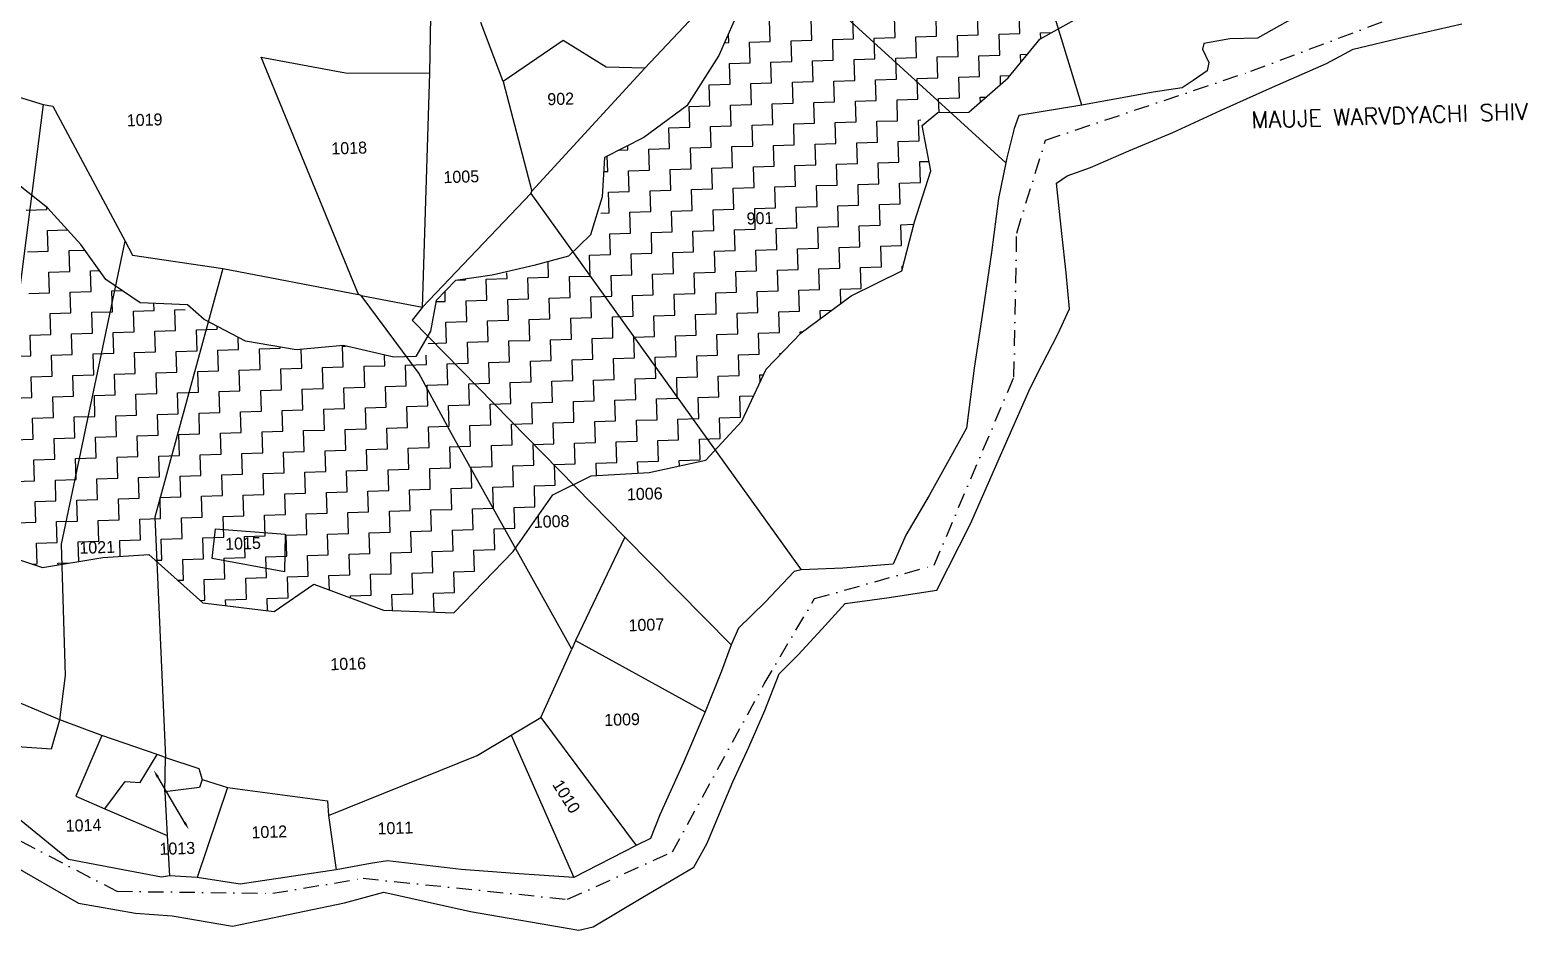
# Model space of a CAD drawing. Header units: metres. Extents: x 313073 to 315646, y 1903695 to 1906857.
# Drawn here: x 314727.7 to 315211.3, y 1904176.9 to 1904467.6 of the extents above; entities that cross this region are included whole.
import ezdxf

# ---------------------------------------------------------------- set-up
doc = ezdxf.new("R2010")
doc.units = ezdxf.units.M
doc.linetypes.add('DASHDOT', pattern=[1, 0.5, -0.25, 0, -0.25])
for name, color, linetype in [('POLY_HATCH', 12, 'Continuous'), ('POLY_PARCEL', 6, 'Continuous'), ('POLY_WATER', 4, 'Continuous'), ('TEXT_MAPOUT', 7, 'Continuous'), ('TEXT_PARCEL', 7, 'Continuous'), ('V_BOUND_STREAM_LINE', 7, 'DASHDOT')]:
    doc.layers.add(name, color=color, linetype=linetype)
doc.styles.get("Standard").update_dxf_attribs({"font": 'simplex.shx'})
doc.styles.add('TEXT_MAP', font='')
doc.styles.get('TEXT_MAP').set_extended_font_data('Kruti Dev 050')

msp = doc.modelspace()

# ---------------------------------------------------------------- linework, layer by layer
msp.add_line((314777.69, 1904211.6), (314768.94, 1904226.38))
for points in [[(314768.58, 1904226.17), (314767.67, 1904228.53), (314769.3, 1904226.59)], [(314778.04, 1904211.81), (314778.96, 1904209.45), (314777.33, 1904211.39)]]:
    msp.add_solid(points)
at = {"layer": 'POLY_HATCH'}
for p, q in [((314957.65, 1904476.16), (314950.22, 1904459.38)), ((315053.92, 1904464.62), (315067.01, 1904471.96)), ((315043.68, 1904452.23), (315053.92, 1904464.62)), ((314950.22, 1904459.38), (314939.87, 1904443.18)), ((315030.93, 1904441.09), (315043.68, 1904452.23)), ((314939.87, 1904443.18), (314925.98, 1904432.91)), ((315015.84, 1904436.82), (315020.97, 1904441.01)), ((315020.97, 1904441.01), (315030.93, 1904441.09)), ((315018.65, 1904422.15), (315015.84, 1904436.82)), ((314925.98, 1904432.91), (314913.31, 1904426.47)), ((314913.31, 1904426.47), (314912.47, 1904413.7)), ((315013.45, 1904405.66), (315018.65, 1904422.15)), ((314733.29, 1904410.14), (314723.99, 1904417.67)), ((314744.07, 1904398.39), (314733.29, 1904410.14)), ((314912.47, 1904413.7), (314908.71, 1904401.51)), ((315009.35, 1904389.88), (315013.45, 1904405.66)), ((314908.71, 1904401.51), (314901.65, 1904394.58)), ((314752.14, 1904387.01), (314744.07, 1904398.39)), ((314890.44, 1904391.54), (314877, 1904388.44)), ((314901.65, 1904394.58), (314890.44, 1904391.54)), ((314763.23, 1904379.53), (314752.14, 1904387.01)), ((314865.08, 1904386.73), (314858.9, 1904380.27)), ((314877, 1904388.44), (314865.08, 1904386.73)), ((314992.93, 1904381.76), (315009.35, 1904389.88)), ((314976.85, 1904369.85), (314992.93, 1904381.76)), ((314778.58, 1904378.89), (314763.23, 1904379.53)), ((314783.99, 1904374.14), (314778.58, 1904378.89)), ((314858.9, 1904380.27), (314857.08, 1904370.38)), ((314797.3, 1904367.17), (314783.99, 1904374.14)), ((314813.62, 1904364.33), (314797.3, 1904367.17)), ((314857.08, 1904370.38), (314852.3, 1904362.18)), ((314965.46, 1904358.09), (314976.85, 1904369.85)), ((314828.91, 1904365.7), (314813.62, 1904364.33)), ((314845.26, 1904361.96), (314828.91, 1904365.7)), ((314852.3, 1904362.18), (314845.26, 1904361.96)), ((314957.59, 1904341.3), (314965.46, 1904358.09)), ((314946.01, 1904328.64), (314957.59, 1904341.3)), ((314927.67, 1904324.71), (314946.01, 1904328.64)), ((314896.56, 1904317.48), (314909.01, 1904323.68)), ((314909.01, 1904323.68), (314927.67, 1904324.71)), ((314883.81, 1904299.19), (314896.56, 1904317.48)), ((314714.46, 1904299.73), (314731.76, 1904294.01)), ((314864.62, 1904279.36), (314883.81, 1904299.19)), ((314731.76, 1904294.01), (314751.24, 1904297.3)), ((314751.24, 1904297.3), (314766.1, 1904298.21)), ((314766.1, 1904298.21), (314783.48, 1904282.65)), ((314806.52, 1904279.79), (314819.33, 1904288.68)), ((314819.33, 1904288.68), (314841.87, 1904280.22)), ((314783.48, 1904282.65), (314806.52, 1904279.79)), ((314841.87, 1904280.22), (314864.62, 1904279.36))]:
    msp.add_line(p, q, dxfattribs=at)
at = {"layer": 'POLY_HATCH', "linetype": 'Continuous'}
for p, q in [((315047.45, 1904466.47), (315047.24, 1904473.19)), ((314966.83, 1904463.96), (314966.62, 1904470.68)), ((314980.26, 1904464.38), (314980.05, 1904471.09)), ((314993.7, 1904464.79), (314993.49, 1904471.51)), ((315007.14, 1904465.21), (315006.93, 1904471.93)), ((315020.57, 1904465.63), (315020.36, 1904472.35)), ((315034.01, 1904466.05), (315033.8, 1904472.77)), ((314952.04, 1904463.5), (314953.39, 1904463.54)), ((314953.39, 1904463.54), (314953.3, 1904466.34)), ((314960.11, 1904463.75), (314966.83, 1904463.96)), ((314960.32, 1904457.03), (314960.11, 1904463.75)), ((314973.54, 1904464.17), (314980.26, 1904464.38)), ((314973.75, 1904457.45), (314973.54, 1904464.17)), ((314986.98, 1904464.58), (314993.7, 1904464.79)), ((314987.19, 1904457.87), (314986.98, 1904464.58)), ((315000.42, 1904465), (315007.14, 1904465.21)), ((315000.63, 1904458.28), (315000.42, 1904465)), ((315013.85, 1904465.42), (315020.57, 1904465.63)), ((315014.06, 1904458.7), (315013.85, 1904465.42)), ((315027.29, 1904465.84), (315034.01, 1904466.05)), ((315027.5, 1904459.12), (315027.29, 1904465.84)), ((315040.73, 1904466.26), (315047.45, 1904466.47)), ((315040.94, 1904459.54), (315040.73, 1904466.26)), ((315054.16, 1904466.68), (315057.78, 1904466.79)), ((315054.22, 1904464.79), (315054.16, 1904466.68)), ((315007.35, 1904458.49), (315014.06, 1904458.7)), ((315007.55, 1904451.78), (315007.35, 1904458.49)), ((315020.78, 1904458.91), (315027.5, 1904459.12)), ((315020.99, 1904452.19), (315020.78, 1904458.91)), ((315034.22, 1904459.33), (315040.94, 1904459.54)), ((315034.43, 1904452.61), (315034.22, 1904459.33)), ((315047.66, 1904459.75), (315049.95, 1904459.82)), ((315047.74, 1904457.14), (315047.66, 1904459.75)), ((314953.6, 1904456.82), (314960.32, 1904457.03)), ((314953.81, 1904450.1), (314953.6, 1904456.82)), ((314967.04, 1904457.24), (314973.75, 1904457.45)), ((314967.24, 1904450.52), (314967.04, 1904457.24)), ((314980.47, 1904457.66), (314987.19, 1904457.87)), ((314980.68, 1904450.94), (314980.47, 1904457.66)), ((314993.91, 1904458.08), (315000.63, 1904458.28)), ((314994.12, 1904451.36), (314993.91, 1904458.08)), ((314947.09, 1904449.89), (314953.81, 1904450.1)), ((314947.3, 1904443.17), (314947.09, 1904449.89)), ((314960.53, 1904450.31), (314967.24, 1904450.52)), ((314960.73, 1904443.59), (314960.53, 1904450.31)), ((314973.96, 1904450.73), (314980.68, 1904450.94)), ((314974.17, 1904444.01), (314973.96, 1904450.73)), ((314987.4, 1904451.15), (314994.12, 1904451.36)), ((314987.61, 1904444.43), (314987.4, 1904451.15)), ((315000.84, 1904451.57), (315007.55, 1904451.78)), ((315001.05, 1904444.85), (315000.84, 1904451.57)), ((315014.27, 1904451.98), (315020.99, 1904452.19)), ((315014.48, 1904445.27), (315014.27, 1904451.98)), ((315027.71, 1904452.4), (315034.43, 1904452.61)), ((315027.92, 1904445.68), (315027.71, 1904452.4)), ((315041.15, 1904452.82), (315044.25, 1904452.92)), ((315041.23, 1904450.09), (315041.15, 1904452.82)), ((314967.45, 1904443.8), (314974.17, 1904444.01)), ((314980.89, 1904444.22), (314987.61, 1904444.43)), ((314981.1, 1904437.5), (314980.89, 1904444.22)), ((314994.33, 1904444.64), (315001.05, 1904444.85)), ((314994.54, 1904437.92), (314994.33, 1904444.64)), ((315007.76, 1904445.06), (315014.48, 1904445.27)), ((315007.97, 1904438.34), (315007.76, 1904445.06)), ((315021.2, 1904445.48), (315027.92, 1904445.68)), ((315021.34, 1904441.01), (315021.2, 1904445.48)), ((315034.64, 1904445.89), (315036.49, 1904445.95)), ((315034.68, 1904444.38), (315034.64, 1904445.89)), ((314940.58, 1904442.97), (314947.3, 1904443.17)), ((314940.79, 1904436.25), (314940.58, 1904442.97)), ((314954.02, 1904443.38), (314960.73, 1904443.59)), ((314954.23, 1904436.67), (314954.02, 1904443.38)), ((314967.66, 1904437.08), (314967.45, 1904443.8)), ((314934.07, 1904436.04), (314940.79, 1904436.25)), ((314934.28, 1904429.32), (314934.07, 1904436.04)), ((314947.51, 1904436.46), (314954.23, 1904436.67)), ((314947.72, 1904429.74), (314947.51, 1904436.46)), ((314960.94, 1904436.87), (314967.66, 1904437.08)), ((314961.15, 1904430.16), (314960.94, 1904436.87)), ((314974.38, 1904437.29), (314981.1, 1904437.5)), ((314974.59, 1904430.57), (314974.38, 1904437.29)), ((314987.82, 1904437.71), (314994.54, 1904437.92)), ((314988.03, 1904430.99), (314987.82, 1904437.71)), ((315001.25, 1904438.13), (315007.97, 1904438.34)), ((315001.46, 1904431.41), (315001.25, 1904438.13)), ((315014.69, 1904438.55), (315015.5, 1904438.57)), ((315014.9, 1904431.83), (315014.69, 1904438.55)), ((314920.84, 1904428.9), (314920.8, 1904430.28)), ((314941, 1904429.53), (314947.72, 1904429.74)), ((314941.21, 1904422.81), (314941, 1904429.53)), ((314954.43, 1904429.95), (314961.15, 1904430.16)), ((314954.64, 1904423.23), (314954.43, 1904429.95)), ((314967.87, 1904430.37), (314974.59, 1904430.57)), ((314968.08, 1904423.65), (314967.87, 1904430.37)), ((314981.31, 1904430.78), (314988.03, 1904430.99)), ((314981.52, 1904424.07), (314981.31, 1904430.78)), ((314994.75, 1904431.2), (315001.46, 1904431.41)), ((314994.95, 1904424.48), (314994.75, 1904431.2)), ((315008.18, 1904431.62), (315014.9, 1904431.83)), ((315008.39, 1904424.9), (315008.18, 1904431.62)), ((314914.33, 1904421.97), (314914.18, 1904426.92)), ((314917.91, 1904428.81), (314920.84, 1904428.9)), ((314927.56, 1904429.11), (314934.28, 1904429.32)), ((314927.77, 1904422.39), (314927.56, 1904429.11)), ((315001.67, 1904424.69), (315008.39, 1904424.9)), ((315001.88, 1904417.97), (315001.67, 1904424.69)), ((315015.11, 1904425.11), (315018.06, 1904425.2)), ((315015.32, 1904418.39), (315015.11, 1904425.11)), ((314913.01, 1904421.93), (314914.33, 1904421.97)), ((314921.05, 1904422.18), (314927.77, 1904422.39)), ((314921.26, 1904415.47), (314921.05, 1904422.18)), ((314934.49, 1904422.6), (314941.21, 1904422.81)), ((314934.7, 1904415.88), (314934.49, 1904422.6)), ((314947.93, 1904423.02), (314954.64, 1904423.23)), ((314948.13, 1904416.3), (314947.93, 1904423.02)), ((314961.36, 1904423.44), (314968.08, 1904423.65)), ((314961.57, 1904416.72), (314961.36, 1904423.44)), ((314974.8, 1904423.86), (314981.52, 1904424.07)), ((314975.01, 1904417.14), (314974.8, 1904423.86)), ((314988.24, 1904424.27), (314994.95, 1904424.48)), ((314988.44, 1904417.56), (314988.24, 1904424.27)), ((314914.54, 1904415.26), (314921.26, 1904415.47)), ((314914.75, 1904408.54), (314914.54, 1904415.26)), ((314927.98, 1904415.67), (314934.7, 1904415.88)), ((314928.19, 1904408.96), (314927.98, 1904415.67)), ((314941.42, 1904416.09), (314948.13, 1904416.3)), ((314941.63, 1904409.37), (314941.42, 1904416.09)), ((314954.85, 1904416.51), (314961.57, 1904416.72)), ((314955.06, 1904409.79), (314954.85, 1904416.51)), ((314968.29, 1904416.93), (314975.01, 1904417.14)), ((314968.5, 1904410.21), (314968.29, 1904416.93)), ((314981.73, 1904417.35), (314988.44, 1904417.56)), ((314981.94, 1904410.63), (314981.73, 1904417.35)), ((314995.16, 1904417.77), (315001.88, 1904417.97)), ((314995.37, 1904411.05), (314995.16, 1904417.77)), ((315008.6, 1904418.18), (315015.32, 1904418.39)), ((315008.81, 1904411.47), (315008.6, 1904418.18)), ((314733.15, 1904409.61), (314733.13, 1904410.27)), ((314961.78, 1904410), (314968.5, 1904410.21)), ((314975.22, 1904410.42), (314981.94, 1904410.63)), ((314975.43, 1904403.7), (314975.22, 1904410.42)), ((314988.65, 1904410.84), (314995.37, 1904411.05)), ((314988.86, 1904404.12), (314988.65, 1904410.84)), ((315002.09, 1904411.26), (315008.81, 1904411.47)), ((315002.3, 1904404.54), (315002.09, 1904411.26)), ((314726.43, 1904409.4), (314733.15, 1904409.61)), ((314912.13, 1904408.46), (314914.75, 1904408.54)), ((314921.47, 1904408.75), (314928.19, 1904408.96)), ((314921.68, 1904402.03), (314921.47, 1904408.75)), ((314934.91, 1904409.16), (314941.63, 1904409.37)), ((314935.12, 1904402.45), (314934.91, 1904409.16)), ((314948.34, 1904409.58), (314955.06, 1904409.79)), ((314948.55, 1904402.86), (314948.34, 1904409.58)), ((314961.99, 1904403.28), (314961.78, 1904410)), ((314733.36, 1904402.89), (314739.76, 1904403.09)), ((314733.56, 1904396.17), (314733.36, 1904402.89)), ((314914.96, 1904401.82), (314921.68, 1904402.03)), ((314915.17, 1904395.1), (314914.96, 1904401.82)), ((314928.4, 1904402.24), (314935.12, 1904402.45)), ((314928.61, 1904395.52), (314928.4, 1904402.24)), ((314941.83, 1904402.66), (314948.55, 1904402.86)), ((314942.04, 1904395.94), (314941.83, 1904402.66)), ((314955.27, 1904403.07), (314961.99, 1904403.28)), ((314955.48, 1904396.36), (314955.27, 1904403.07)), ((314968.71, 1904403.49), (314975.43, 1904403.7)), ((314968.92, 1904396.77), (314968.71, 1904403.49)), ((314982.14, 1904403.91), (314988.86, 1904404.12)), ((314982.35, 1904397.19), (314982.14, 1904403.91)), ((314995.58, 1904404.33), (315002.3, 1904404.54)), ((314995.79, 1904397.61), (314995.58, 1904404.33)), ((315009.02, 1904404.75), (315013.25, 1904404.88)), ((315009.23, 1904398.03), (315009.02, 1904404.75)), ((314726.85, 1904395.96), (314733.56, 1904396.17)), ((314740.28, 1904396.38), (314745.38, 1904396.54)), ((314740.49, 1904389.66), (314740.28, 1904396.38)), ((314935.33, 1904395.73), (314942.04, 1904395.94)), ((314935.53, 1904389.01), (314935.33, 1904395.73)), ((314948.76, 1904396.15), (314955.48, 1904396.36)), ((314948.97, 1904389.43), (314948.76, 1904396.15)), ((314962.2, 1904396.56), (314968.92, 1904396.77)), ((314962.41, 1904389.85), (314962.2, 1904396.56)), ((314975.64, 1904396.98), (314982.35, 1904397.19)), ((314975.84, 1904390.26), (314975.64, 1904396.98)), ((314989.07, 1904397.4), (314995.79, 1904397.61)), ((314989.28, 1904390.68), (314989.07, 1904397.4)), ((315002.51, 1904397.82), (315009.23, 1904398.03)), ((315002.72, 1904391.1), (315002.51, 1904397.82)), ((314895.22, 1904387.76), (314895.07, 1904392.79)), ((314908.45, 1904394.89), (314915.17, 1904395.1)), ((314908.66, 1904388.17), (314908.45, 1904394.89)), ((314921.89, 1904395.31), (314928.61, 1904395.52)), ((314922.1, 1904388.59), (314921.89, 1904395.31)), ((314996, 1904390.89), (315002.72, 1904391.1)), ((314996.21, 1904384.17), (314996, 1904390.89)), ((315009.44, 1904391.31), (315009.73, 1904391.32)), ((315009.47, 1904390.31), (315009.44, 1904391.31)), ((314733.77, 1904389.45), (314740.49, 1904389.66)), ((314733.98, 1904382.74), (314733.77, 1904389.45)), ((314747.21, 1904389.87), (314750.05, 1904389.96)), ((314747.42, 1904383.15), (314747.21, 1904389.87)), ((314865.87, 1904386.84), (314868.35, 1904386.92)), ((314868.35, 1904386.92), (314868.34, 1904387.2)), ((314875.07, 1904387.13), (314881.79, 1904387.34)), ((314875.28, 1904380.41), (314875.07, 1904387.13)), ((314881.79, 1904387.34), (314881.73, 1904389.19)), ((314888.51, 1904387.55), (314895.22, 1904387.76)), ((314888.71, 1904380.83), (314888.51, 1904387.55)), ((314901.94, 1904387.96), (314908.66, 1904388.17)), ((314902.15, 1904381.25), (314901.94, 1904387.96)), ((314915.38, 1904388.38), (314922.1, 1904388.59)), ((314915.59, 1904381.66), (314915.38, 1904388.38)), ((314928.82, 1904388.8), (314935.53, 1904389.01)), ((314929.03, 1904382.08), (314928.82, 1904388.8)), ((314942.25, 1904389.22), (314948.97, 1904389.43)), ((314942.46, 1904382.5), (314942.25, 1904389.22)), ((314955.69, 1904389.64), (314962.41, 1904389.85)), ((314955.9, 1904382.92), (314955.69, 1904389.64)), ((314969.13, 1904390.06), (314975.84, 1904390.26)), ((314969.34, 1904383.34), (314969.13, 1904390.06)), ((314982.56, 1904390.47), (314989.28, 1904390.68)), ((314982.77, 1904383.76), (314982.56, 1904390.47)), ((314727.26, 1904382.53), (314733.98, 1904382.74)), ((314740.7, 1904382.95), (314747.42, 1904383.15)), ((314740.91, 1904376.23), (314740.7, 1904382.95)), ((314754.14, 1904383.36), (314757.4, 1904383.47)), ((314754.35, 1904376.65), (314754.14, 1904383.36)), ((314861.84, 1904379.99), (314861.74, 1904383.24)), ((314895.43, 1904381.04), (314902.15, 1904381.25)), ((314895.64, 1904374.32), (314895.43, 1904381.04)), ((314908.87, 1904381.45), (314915.59, 1904381.66)), ((314909.08, 1904374.74), (314908.87, 1904381.45)), ((314922.31, 1904381.87), (314929.03, 1904382.08)), ((314922.52, 1904375.15), (314922.31, 1904381.87)), ((314935.74, 1904382.29), (314942.46, 1904382.5)), ((314935.95, 1904375.57), (314935.74, 1904382.29)), ((314949.18, 1904382.71), (314955.9, 1904382.92)), ((314949.39, 1904375.99), (314949.18, 1904382.71)), ((314962.62, 1904383.13), (314969.34, 1904383.34)), ((314962.83, 1904376.41), (314962.62, 1904383.13)), ((314976.05, 1904383.55), (314982.77, 1904383.76)), ((314976.26, 1904376.83), (314976.05, 1904383.55)), ((314989.49, 1904383.96), (314996.21, 1904384.17)), ((314989.64, 1904379.32), (314989.49, 1904383.96)), ((314734.19, 1904376.02), (314740.91, 1904376.23)), ((314747.63, 1904376.44), (314754.35, 1904376.65)), ((314747.84, 1904369.72), (314747.63, 1904376.44)), ((314761.07, 1904376.85), (314767.78, 1904377.06)), ((314761.27, 1904370.14), (314761.07, 1904376.85)), ((314767.78, 1904377.06), (314767.71, 1904379.35)), ((314774.5, 1904377.27), (314777.81, 1904377.38)), ((314774.71, 1904370.55), (314774.5, 1904377.27)), ((314858.83, 1904379.9), (314861.84, 1904379.99)), ((314868.56, 1904380.2), (314875.28, 1904380.41)), ((314868.77, 1904373.48), (314868.56, 1904380.2)), ((314882, 1904380.62), (314888.71, 1904380.83)), ((314882.21, 1904373.9), (314882, 1904380.62)), ((314956.11, 1904376.2), (314962.83, 1904376.41)), ((314956.32, 1904369.48), (314956.11, 1904376.2)), ((314969.54, 1904376.62), (314976.26, 1904376.83)), ((314969.75, 1904369.9), (314969.54, 1904376.62)), ((314982.98, 1904377.04), (314986.71, 1904377.15)), ((314983.06, 1904374.45), (314982.98, 1904377.04)), ((314734.4, 1904369.3), (314734.19, 1904376.02)), ((314788.15, 1904370.97), (314788.12, 1904371.98)), ((314862.05, 1904373.27), (314868.77, 1904373.48)), ((314862.26, 1904366.55), (314862.05, 1904373.27)), ((314875.49, 1904373.69), (314882.21, 1904373.9)), ((314875.7, 1904366.97), (314875.49, 1904373.69)), ((314888.92, 1904374.11), (314895.64, 1904374.32)), ((314889.13, 1904367.39), (314888.92, 1904374.11)), ((314902.36, 1904374.53), (314909.08, 1904374.74)), ((314902.57, 1904367.81), (314902.36, 1904374.53)), ((314915.8, 1904374.95), (314922.52, 1904375.15)), ((314916.01, 1904368.23), (314915.8, 1904374.95)), ((314929.23, 1904375.36), (314935.95, 1904375.57)), ((314929.44, 1904368.65), (314929.23, 1904375.36)), ((314942.67, 1904375.78), (314949.39, 1904375.99)), ((314942.88, 1904369.06), (314942.67, 1904375.78)), ((314727.68, 1904369.09), (314734.4, 1904369.3)), ((314727.89, 1904362.37), (314727.68, 1904369.09)), ((314741.12, 1904369.51), (314747.84, 1904369.72)), ((314741.33, 1904362.79), (314741.12, 1904369.51)), ((314754.56, 1904369.93), (314761.27, 1904370.14)), ((314754.77, 1904363.21), (314754.56, 1904369.93)), ((314767.99, 1904370.35), (314774.71, 1904370.55)), ((314768.2, 1904363.63), (314767.99, 1904370.35)), ((314781.43, 1904370.76), (314788.15, 1904370.97)), ((314781.64, 1904364.04), (314781.43, 1904370.76)), ((314795.08, 1904364.46), (314794.95, 1904368.4)), ((314856.34, 1904366.37), (314862.26, 1904366.55)), ((314868.98, 1904366.76), (314875.7, 1904366.97)), ((314869.19, 1904360.05), (314868.98, 1904366.76)), ((314882.41, 1904367.18), (314889.13, 1904367.39)), ((314882.62, 1904360.46), (314882.41, 1904367.18)), ((314895.85, 1904367.6), (314902.57, 1904367.81)), ((314896.06, 1904360.88), (314895.85, 1904367.6)), ((314909.29, 1904368.02), (314916.01, 1904368.23)), ((314909.5, 1904361.3), (314909.29, 1904368.02)), ((314922.72, 1904368.44), (314929.44, 1904368.65)), ((314922.93, 1904361.72), (314922.72, 1904368.44)), ((314936.16, 1904368.85), (314942.88, 1904369.06)), ((314936.37, 1904362.14), (314936.16, 1904368.85)), ((314949.6, 1904369.27), (314956.32, 1904369.48)), ((314949.81, 1904362.55), (314949.6, 1904369.27)), ((314963.04, 1904369.69), (314969.75, 1904369.9)), ((314963.24, 1904362.97), (314963.04, 1904369.69)), ((314976.47, 1904370.11), (314977.23, 1904370.13)), ((314976.49, 1904369.48), (314976.47, 1904370.11)), ((314721.17, 1904362.16), (314727.89, 1904362.37)), ((314734.61, 1904362.58), (314741.33, 1904362.79)), ((314734.82, 1904355.86), (314734.61, 1904362.58)), ((314748.05, 1904363), (314754.77, 1904363.21)), ((314748.26, 1904356.28), (314748.05, 1904363)), ((314761.48, 1904363.42), (314768.2, 1904363.63)), ((314761.69, 1904356.7), (314761.48, 1904363.42)), ((314774.92, 1904363.84), (314781.64, 1904364.04)), ((314775.13, 1904357.12), (314774.92, 1904363.84)), ((314788.36, 1904364.25), (314795.08, 1904364.46)), ((314788.57, 1904357.54), (314788.36, 1904364.25)), ((314801.79, 1904364.67), (314808.51, 1904364.88)), ((314802, 1904357.95), (314801.79, 1904364.67)), ((314808.51, 1904364.88), (314808.5, 1904365.22)), ((314815.44, 1904358.37), (314815.25, 1904364.47)), ((314828.67, 1904365.51), (314829.6, 1904365.54)), ((314828.88, 1904358.79), (314828.67, 1904365.51)), ((314842.31, 1904359.21), (314842.21, 1904362.65)), ((314855.75, 1904359.63), (314855.66, 1904362.63)), ((314916.22, 1904361.51), (314922.93, 1904361.72)), ((314929.65, 1904361.93), (314936.37, 1904362.14)), ((314929.86, 1904355.21), (314929.65, 1904361.93)), ((314943.09, 1904362.35), (314949.81, 1904362.55)), ((314943.3, 1904355.63), (314943.09, 1904362.35)), ((314956.53, 1904362.76), (314963.24, 1904362.97)), ((314956.74, 1904356.05), (314956.53, 1904362.76)), ((314969.96, 1904363.18), (314970.4, 1904363.2)), ((314969.98, 1904362.75), (314969.96, 1904363.18)), ((314768.41, 1904356.91), (314775.13, 1904357.12)), ((314768.62, 1904350.19), (314768.41, 1904356.91)), ((314781.85, 1904357.33), (314788.57, 1904357.54)), ((314782.06, 1904350.61), (314781.85, 1904357.33)), ((314795.28, 1904357.74), (314802, 1904357.95)), ((314795.49, 1904351.03), (314795.28, 1904357.74)), ((314808.72, 1904358.16), (314815.44, 1904358.37)), ((314808.93, 1904351.44), (314808.72, 1904358.16)), ((314822.16, 1904358.58), (314828.88, 1904358.79)), ((314822.37, 1904351.86), (314822.16, 1904358.58)), ((314835.6, 1904359), (314842.31, 1904359.21)), ((314835.8, 1904352.28), (314835.6, 1904359)), ((314849.03, 1904359.42), (314855.75, 1904359.63)), ((314849.24, 1904352.7), (314849.03, 1904359.42)), ((314862.47, 1904359.84), (314869.19, 1904360.05)), ((314862.68, 1904353.12), (314862.47, 1904359.84)), ((314875.91, 1904360.25), (314882.62, 1904360.46)), ((314876.11, 1904353.54), (314875.91, 1904360.25)), ((314889.34, 1904360.67), (314896.06, 1904360.88)), ((314889.55, 1904353.95), (314889.34, 1904360.67)), ((314902.78, 1904361.09), (314909.5, 1904361.3)), ((314902.99, 1904354.37), (314902.78, 1904361.09)), ((314916.42, 1904354.79), (314916.22, 1904361.51)), ((314728.1, 1904355.65), (314734.82, 1904355.86)), ((314728.31, 1904348.94), (314728.1, 1904355.65)), ((314741.54, 1904356.07), (314748.26, 1904356.28)), ((314741.75, 1904349.35), (314741.54, 1904356.07)), ((314754.97, 1904356.49), (314761.69, 1904356.7)), ((314755.18, 1904349.77), (314754.97, 1904356.49)), ((314829.09, 1904352.07), (314835.8, 1904352.28)), ((314829.29, 1904345.35), (314829.09, 1904352.07)), ((314842.52, 1904352.49), (314849.24, 1904352.7)), ((314842.73, 1904345.77), (314842.52, 1904352.49)), ((314855.96, 1904352.91), (314862.68, 1904353.12)), ((314856.17, 1904346.19), (314855.96, 1904352.91)), ((314869.4, 1904353.33), (314876.11, 1904353.54)), ((314869.61, 1904346.61), (314869.4, 1904353.33)), ((314882.83, 1904353.74), (314889.55, 1904353.95)), ((314883.04, 1904347.03), (314882.83, 1904353.74)), ((314896.27, 1904354.16), (314902.99, 1904354.37)), ((314896.48, 1904347.44), (314896.27, 1904354.16)), ((314909.71, 1904354.58), (314916.42, 1904354.79)), ((314909.92, 1904347.86), (314909.71, 1904354.58)), ((314923.14, 1904355), (314929.86, 1904355.21)), ((314923.35, 1904348.28), (314923.14, 1904355)), ((314936.58, 1904355.42), (314943.3, 1904355.63)), ((314936.79, 1904348.7), (314936.58, 1904355.42)), ((314950.02, 1904355.84), (314956.74, 1904356.05)), ((314950.23, 1904349.12), (314950.02, 1904355.84)), ((314963.45, 1904356.25), (314964.62, 1904356.29)), ((314963.53, 1904353.95), (314963.45, 1904356.25)), ((314721.59, 1904348.73), (314728.31, 1904348.94)), ((314735.03, 1904349.14), (314741.75, 1904349.35)), ((314735.24, 1904342.43), (314735.03, 1904349.14)), ((314748.47, 1904349.56), (314755.18, 1904349.77)), ((314748.67, 1904342.84), (314748.47, 1904349.56)), ((314761.9, 1904349.98), (314768.62, 1904350.19)), ((314762.11, 1904343.26), (314761.9, 1904349.98)), ((314775.34, 1904350.4), (314782.06, 1904350.61)), ((314775.55, 1904343.68), (314775.34, 1904350.4)), ((314788.78, 1904350.82), (314795.49, 1904351.03)), ((314788.98, 1904344.1), (314788.78, 1904350.82)), ((314802.21, 1904351.24), (314808.93, 1904351.44)), ((314802.42, 1904344.52), (314802.21, 1904351.24)), ((314815.65, 1904351.65), (314822.37, 1904351.86)), ((314815.86, 1904344.94), (314815.65, 1904351.65)), ((314889.76, 1904347.24), (314896.48, 1904347.44)), ((314889.97, 1904340.52), (314889.76, 1904347.24)), ((314903.2, 1904347.65), (314909.92, 1904347.86)), ((314903.41, 1904340.94), (314903.2, 1904347.65)), ((314916.63, 1904348.07), (314923.35, 1904348.28)), ((314916.84, 1904341.35), (314916.63, 1904348.07)), ((314930.07, 1904348.49), (314936.79, 1904348.7)), ((314930.28, 1904341.77), (314930.07, 1904348.49)), ((314943.51, 1904348.91), (314950.23, 1904349.12)), ((314943.72, 1904342.19), (314943.51, 1904348.91)), ((314956.94, 1904349.33), (314961.42, 1904349.47)), ((314957.15, 1904342.61), (314956.94, 1904349.33)), ((314728.52, 1904342.22), (314735.24, 1904342.43)), ((314741.96, 1904342.64), (314748.67, 1904342.84)), ((314742.17, 1904335.92), (314741.96, 1904342.64)), ((314755.39, 1904343.05), (314762.11, 1904343.26)), ((314755.6, 1904336.33), (314755.39, 1904343.05)), ((314768.83, 1904343.47), (314775.55, 1904343.68)), ((314769.04, 1904336.75), (314768.83, 1904343.47)), ((314782.27, 1904343.89), (314788.98, 1904344.1)), ((314782.48, 1904337.17), (314782.27, 1904343.89)), ((314795.7, 1904344.31), (314802.42, 1904344.52)), ((314795.91, 1904337.59), (314795.7, 1904344.31)), ((314809.14, 1904344.73), (314815.86, 1904344.94)), ((314809.35, 1904338.01), (314809.14, 1904344.73)), ((314822.58, 1904345.14), (314829.29, 1904345.35)), ((314822.79, 1904338.43), (314822.58, 1904345.14)), ((314836.01, 1904345.56), (314842.73, 1904345.77)), ((314836.22, 1904338.84), (314836.01, 1904345.56)), ((314849.45, 1904345.98), (314856.17, 1904346.19)), ((314849.66, 1904339.26), (314849.45, 1904345.98)), ((314862.89, 1904346.4), (314869.61, 1904346.61)), ((314863.1, 1904339.68), (314862.89, 1904346.4)), ((314876.32, 1904346.82), (314883.04, 1904347.03)), ((314876.53, 1904340.1), (314876.32, 1904346.82)), ((314950.43, 1904342.4), (314957.15, 1904342.61)), ((314950.64, 1904335.68), (314950.43, 1904342.4)), ((314728.73, 1904335.5), (314728.52, 1904342.22)), ((314789.19, 1904337.38), (314795.91, 1904337.59)), ((314802.63, 1904337.8), (314809.35, 1904338.01)), ((314802.84, 1904331.08), (314802.63, 1904337.8)), ((314816.07, 1904338.22), (314822.79, 1904338.43)), ((314816.28, 1904331.5), (314816.07, 1904338.22)), ((314829.5, 1904338.64), (314836.22, 1904338.84)), ((314829.71, 1904331.92), (314829.5, 1904338.64)), ((314842.94, 1904339.05), (314849.66, 1904339.26)), ((314843.15, 1904332.34), (314842.94, 1904339.05)), ((314856.38, 1904339.47), (314863.1, 1904339.68)), ((314856.59, 1904332.75), (314856.38, 1904339.47)), ((314869.81, 1904339.89), (314876.53, 1904340.1)), ((314870.02, 1904333.17), (314869.81, 1904339.89)), ((314883.25, 1904340.31), (314889.97, 1904340.52)), ((314883.46, 1904333.59), (314883.25, 1904340.31)), ((314896.69, 1904340.73), (314903.41, 1904340.94)), ((314896.9, 1904334.01), (314896.69, 1904340.73)), ((314910.12, 1904341.14), (314916.84, 1904341.35)), ((314910.33, 1904334.43), (314910.12, 1904341.14)), ((314923.56, 1904341.56), (314930.28, 1904341.77)), ((314923.77, 1904334.84), (314923.56, 1904341.56)), ((314937, 1904341.98), (314943.72, 1904342.19)), ((314937.21, 1904335.26), (314937, 1904341.98)), ((314722.01, 1904335.29), (314728.73, 1904335.5)), ((314735.45, 1904335.71), (314742.17, 1904335.92)), ((314735.66, 1904328.99), (314735.45, 1904335.71)), ((314748.88, 1904336.13), (314755.6, 1904336.33)), ((314749.09, 1904329.41), (314748.88, 1904336.13)), ((314762.32, 1904336.54), (314769.04, 1904336.75)), ((314762.53, 1904329.83), (314762.32, 1904336.54)), ((314775.76, 1904336.96), (314782.48, 1904337.17)), ((314775.97, 1904330.24), (314775.76, 1904336.96)), ((314789.4, 1904330.66), (314789.19, 1904337.38)), ((314849.87, 1904332.54), (314856.59, 1904332.75)), ((314863.31, 1904332.96), (314870.02, 1904333.17)), ((314863.51, 1904326.24), (314863.31, 1904332.96)), ((314876.74, 1904333.38), (314883.46, 1904333.59)), ((314876.95, 1904326.66), (314876.74, 1904333.38)), ((314890.18, 1904333.8), (314896.9, 1904334.01)), ((314890.39, 1904327.08), (314890.18, 1904333.8)), ((314903.62, 1904334.22), (314910.33, 1904334.43)), ((314903.82, 1904327.5), (314903.62, 1904334.22)), ((314917.05, 1904334.64), (314923.77, 1904334.84)), ((314917.26, 1904327.92), (314917.05, 1904334.64)), ((314930.49, 1904335.05), (314937.21, 1904335.26)), ((314930.7, 1904328.34), (314930.49, 1904335.05)), ((314943.93, 1904335.47), (314950.64, 1904335.68)), ((314944.13, 1904328.75), (314943.93, 1904335.47)), ((314728.94, 1904328.78), (314735.66, 1904328.99)), ((314729.15, 1904322.06), (314728.94, 1904328.78)), ((314742.37, 1904329.2), (314749.09, 1904329.41)), ((314742.58, 1904322.48), (314742.37, 1904329.2)), ((314755.81, 1904329.62), (314762.53, 1904329.83)), ((314756.02, 1904322.9), (314755.81, 1904329.62)), ((314769.25, 1904330.03), (314775.97, 1904330.24)), ((314769.46, 1904323.32), (314769.25, 1904330.03)), ((314782.68, 1904330.45), (314789.4, 1904330.66)), ((314782.89, 1904323.73), (314782.68, 1904330.45)), ((314796.12, 1904330.87), (314802.84, 1904331.08)), ((314796.33, 1904324.15), (314796.12, 1904330.87)), ((314809.56, 1904331.29), (314816.28, 1904331.5)), ((314809.77, 1904324.57), (314809.56, 1904331.29)), ((314822.99, 1904331.71), (314829.71, 1904331.92)), ((314823.2, 1904324.99), (314822.99, 1904331.71)), ((314836.43, 1904332.13), (314843.15, 1904332.34)), ((314836.64, 1904325.41), (314836.43, 1904332.13)), ((314850.08, 1904325.83), (314849.87, 1904332.54)), ((314910.54, 1904327.71), (314917.26, 1904327.92)), ((314923.98, 1904328.13), (314930.7, 1904328.34)), ((314924.09, 1904324.51), (314923.98, 1904328.13)), ((314937.42, 1904328.54), (314944.13, 1904328.75)), ((314937.47, 1904326.81), (314937.42, 1904328.54)), ((314762.74, 1904323.11), (314769.46, 1904323.32)), ((314762.95, 1904316.39), (314762.74, 1904323.11)), ((314776.18, 1904323.53), (314782.89, 1904323.73)), ((314776.38, 1904316.81), (314776.18, 1904323.53)), ((314789.61, 1904323.94), (314796.33, 1904324.15)), ((314789.82, 1904317.23), (314789.61, 1904323.94)), ((314803.05, 1904324.36), (314809.77, 1904324.57)), ((314803.26, 1904317.64), (314803.05, 1904324.36)), ((314816.49, 1904324.78), (314823.2, 1904324.99)), ((314816.69, 1904318.06), (314816.49, 1904324.78)), ((314829.92, 1904325.2), (314836.64, 1904325.41)), ((314830.13, 1904318.48), (314829.92, 1904325.2)), ((314843.36, 1904325.62), (314850.08, 1904325.83)), ((314843.57, 1904318.9), (314843.36, 1904325.62)), ((314856.8, 1904326.03), (314863.51, 1904326.24)), ((314857, 1904319.32), (314856.8, 1904326.03)), ((314870.23, 1904326.45), (314876.95, 1904326.66)), ((314870.44, 1904319.73), (314870.23, 1904326.45)), ((314883.67, 1904326.87), (314890.39, 1904327.08)), ((314883.88, 1904320.15), (314883.67, 1904326.87)), ((314897.11, 1904327.29), (314903.82, 1904327.5)), ((314897.32, 1904320.57), (314897.11, 1904327.29)), ((314910.67, 1904323.77), (314910.54, 1904327.71)), ((314722.43, 1904321.85), (314729.15, 1904322.06)), ((314735.86, 1904322.27), (314742.58, 1904322.48)), ((314736.07, 1904315.55), (314735.86, 1904322.27)), ((314749.3, 1904322.69), (314756.02, 1904322.9)), ((314749.51, 1904315.97), (314749.3, 1904322.69)), ((314823.41, 1904318.27), (314830.13, 1904318.48)), ((314823.62, 1904311.55), (314823.41, 1904318.27)), ((314836.85, 1904318.69), (314843.57, 1904318.9)), ((314837.06, 1904311.97), (314836.85, 1904318.69)), ((314850.29, 1904319.11), (314857, 1904319.32)), ((314850.5, 1904312.39), (314850.29, 1904319.11)), ((314863.72, 1904319.53), (314870.44, 1904319.73)), ((314863.93, 1904312.81), (314863.72, 1904319.53)), ((314877.16, 1904319.94), (314883.88, 1904320.15)), ((314877.37, 1904313.23), (314877.16, 1904319.94)), ((314890.6, 1904320.36), (314897.32, 1904320.57)), ((314890.81, 1904313.64), (314890.6, 1904320.36)), ((314729.36, 1904315.34), (314736.07, 1904315.55)), ((314729.56, 1904308.62), (314729.36, 1904315.34)), ((314742.79, 1904315.76), (314749.51, 1904315.97)), ((314743, 1904309.04), (314742.79, 1904315.76)), ((314756.23, 1904316.18), (314762.95, 1904316.39)), ((314756.44, 1904309.46), (314756.23, 1904316.18)), ((314769.67, 1904316.6), (314776.38, 1904316.81)), ((314769.88, 1904309.88), (314769.67, 1904316.6)), ((314783.1, 1904317.02), (314789.82, 1904317.23)), ((314783.31, 1904310.3), (314783.1, 1904317.02)), ((314796.54, 1904317.43), (314803.26, 1904317.64)), ((314796.75, 1904310.72), (314796.54, 1904317.43)), ((314809.98, 1904317.85), (314816.69, 1904318.06)), ((314810.19, 1904311.13), (314809.98, 1904317.85)), ((314884.09, 1904313.43), (314890.81, 1904313.64)), ((314884.3, 1904306.72), (314884.09, 1904313.43)), ((314722.85, 1904308.42), (314729.56, 1904308.62)), ((314736.28, 1904308.83), (314743, 1904309.04)), ((314736.49, 1904302.12), (314736.28, 1904308.83)), ((314749.72, 1904309.25), (314756.44, 1904309.46)), ((314749.93, 1904302.53), (314749.72, 1904309.25)), ((314763.16, 1904309.67), (314769.88, 1904309.88)), ((314763.37, 1904302.95), (314763.16, 1904309.67)), ((314776.59, 1904310.09), (314783.31, 1904310.3)), ((314776.8, 1904303.37), (314776.59, 1904310.09)), ((314790.03, 1904310.51), (314796.75, 1904310.72)), ((314790.24, 1904303.79), (314790.03, 1904310.51)), ((314803.47, 1904310.93), (314810.19, 1904311.13)), ((314803.68, 1904304.21), (314803.47, 1904310.93)), ((314816.9, 1904311.34), (314823.62, 1904311.55)), ((314817.11, 1904304.63), (314816.9, 1904311.34)), ((314830.34, 1904311.76), (314837.06, 1904311.97)), ((314830.55, 1904305.04), (314830.34, 1904311.76)), ((314843.78, 1904312.18), (314850.5, 1904312.39)), ((314843.99, 1904305.46), (314843.78, 1904312.18)), ((314857.21, 1904312.6), (314863.93, 1904312.81)), ((314857.42, 1904305.88), (314857.21, 1904312.6)), ((314870.65, 1904313.02), (314877.37, 1904313.23)), ((314870.86, 1904306.3), (314870.65, 1904313.02)), ((314783.52, 1904303.58), (314790.24, 1904303.79)), ((314796.96, 1904304), (314803.68, 1904304.21)), ((314797.17, 1904297.28), (314796.96, 1904304)), ((314810.39, 1904304.42), (314817.11, 1904304.63)), ((314810.6, 1904297.7), (314810.39, 1904304.42)), ((314823.83, 1904304.83), (314830.55, 1904305.04)), ((314824.04, 1904298.12), (314823.83, 1904304.83)), ((314837.27, 1904305.25), (314843.99, 1904305.46)), ((314837.48, 1904298.53), (314837.27, 1904305.25)), ((314850.7, 1904305.67), (314857.42, 1904305.88)), ((314850.91, 1904298.95), (314850.7, 1904305.67)), ((314864.14, 1904306.09), (314870.86, 1904306.3)), ((314864.35, 1904299.37), (314864.14, 1904306.09)), ((314877.58, 1904306.51), (314884.3, 1904306.72)), ((314877.79, 1904299.79), (314877.58, 1904306.51)), ((314729.77, 1904301.91), (314736.49, 1904302.12)), ((314729.98, 1904295.19), (314729.77, 1904301.91)), ((314743.21, 1904302.32), (314749.93, 1904302.53)), ((314743.41, 1904295.98), (314743.21, 1904302.32)), ((314756.65, 1904302.74), (314763.37, 1904302.95)), ((314756.81, 1904297.64), (314756.65, 1904302.74)), ((314770.08, 1904303.16), (314776.8, 1904303.37)), ((314770.29, 1904296.44), (314770.08, 1904303.16)), ((314783.73, 1904296.86), (314783.52, 1904303.58)), ((314844.2, 1904298.74), (314850.91, 1904298.95)), ((314857.63, 1904299.16), (314864.35, 1904299.37)), ((314857.84, 1904292.44), (314857.63, 1904299.16)), ((314871.07, 1904299.58), (314877.79, 1904299.79)), ((314871.28, 1904292.86), (314871.07, 1904299.58)), ((314728.35, 1904295.14), (314729.98, 1904295.19)), ((314736.7, 1904295.4), (314740.71, 1904295.52)), ((314736.72, 1904294.85), (314736.7, 1904295.4)), ((314768.15, 1904296.38), (314770.29, 1904296.44)), ((314777.01, 1904296.65), (314783.73, 1904296.86)), ((314777.22, 1904289.93), (314777.01, 1904296.65)), ((314790.45, 1904297.07), (314797.17, 1904297.28)), ((314790.66, 1904290.35), (314790.45, 1904297.07)), ((314803.89, 1904297.49), (314810.6, 1904297.7)), ((314804.09, 1904290.77), (314803.89, 1904297.49)), ((314817.32, 1904297.91), (314824.04, 1904298.12)), ((314817.53, 1904291.19), (314817.32, 1904297.91)), ((314830.76, 1904298.32), (314837.48, 1904298.53)), ((314830.97, 1904291.61), (314830.76, 1904298.32)), ((314844.4, 1904292.02), (314844.2, 1904298.74)), ((314775.41, 1904289.88), (314777.22, 1904289.93)), ((314783.94, 1904290.14), (314790.66, 1904290.35)), ((314784.15, 1904283.42), (314783.94, 1904290.14)), ((314797.38, 1904290.56), (314804.09, 1904290.77)), ((314797.59, 1904283.84), (314797.38, 1904290.56)), ((314810.81, 1904290.98), (314817.53, 1904291.19)), ((314811.02, 1904284.26), (314810.81, 1904290.98)), ((314824.25, 1904291.4), (314830.97, 1904291.61)), ((314824.39, 1904286.78), (314824.25, 1904291.4)), ((314837.69, 1904291.82), (314844.4, 1904292.02)), ((314837.9, 1904285.1), (314837.69, 1904291.82)), ((314851.12, 1904292.23), (314857.84, 1904292.44)), ((314851.33, 1904285.52), (314851.12, 1904292.23)), ((314864.56, 1904292.65), (314871.28, 1904292.86)), ((314864.77, 1904285.93), (314864.56, 1904292.65)), ((314831.18, 1904284.89), (314837.9, 1904285.1)), ((314831.2, 1904284.23), (314831.18, 1904284.89)), ((314844.61, 1904285.31), (314851.33, 1904285.52)), ((314844.78, 1904280.11), (314844.61, 1904285.31)), ((314858.05, 1904285.72), (314864.77, 1904285.93)), ((314858.24, 1904279.6), (314858.05, 1904285.72)), ((314782.67, 1904283.38), (314784.15, 1904283.42)), ((314790.87, 1904283.63), (314797.59, 1904283.84)), ((314790.93, 1904281.72), (314790.87, 1904283.63)), ((314804.3, 1904284.05), (314811.02, 1904284.26)), ((314804.43, 1904280.05), (314804.3, 1904284.05))]:
    msp.add_line(p, q, dxfattribs=at)
at = {"layer": 'POLY_PARCEL'}
for p, q in [((315067.46, 1904443.37), (315050.63, 1904498.33)), ((314964.64, 1904496.18), (314926.34, 1904455.26)), ((314964.64, 1904496.18), (315042.91, 1904424.68)), ((314856.88, 1904453.73), (314857.33, 1904479)), ((314880.55, 1904450.96), (314873.3, 1904470.04)), ((314899.87, 1904464.27), (314880.55, 1904450.96)), ((314913.84, 1904455.61), (314899.87, 1904464.27)), ((314833.78, 1904382.19), (314802.39, 1904458.8)), ((314802.39, 1904458.8), (314829.6, 1904453.74)), ((314693.13, 1904455.4), (314731.94, 1904443.55)), ((314829.6, 1904453.74), (314856.88, 1904453.73)), ((314854.49, 1904378.07), (314856.88, 1904453.73)), ((314889.78, 1904415.61), (314926.34, 1904455.26)), ((314926.34, 1904455.26), (314913.84, 1904455.61)), ((314880.55, 1904450.96), (314889.78, 1904415.61)), ((314731.94, 1904443.55), (314708, 1904256.55)), ((314731.94, 1904443.55), (314735.01, 1904442.98)), ((314735.01, 1904442.98), (314758.37, 1904399.47)), ((314889.5, 1904414.81), (314889.78, 1904415.61)), ((314854.49, 1904378.07), (314889.5, 1904414.81)), ((314889.5, 1904414.81), (314976.81, 1904293.31)), ((314737.87, 1904301.55), (314758.37, 1904399.47)), ((314758.37, 1904399.47), (314760.83, 1904394.88)), ((314760.83, 1904394.88), (314790.01, 1904390.64)), ((314790.01, 1904390.64), (314768.03, 1904310.33)), ((314790.01, 1904390.64), (314833.78, 1904382.19)), ((314834.63, 1904381.92), (314833.78, 1904382.19)), ((314834.63, 1904381.92), (314854.49, 1904378.07)), ((314853.31, 1904356.77), (314834.63, 1904381.92)), ((314854.49, 1904378.07), (314851.15, 1904373.96)), ((314851.15, 1904373.96), (314919.88, 1904303.78)), ((314864.08, 1904336.83), (314853.31, 1904356.77)), ((314902.67, 1904267.68), (314864.08, 1904336.83)), ((314768.03, 1904310.33), (314771.47, 1904232.68)), ((314786.57, 1904296.95), (314787.6, 1904306.55)), ((314787.6, 1904306.55), (314810.09, 1904304.74)), ((314810.09, 1904304.74), (314809.84, 1904292.66)), ((314919.88, 1904303.78), (314903.93, 1904270.44)), ((314919.88, 1904303.78), (314954.22, 1904269.08)), ((314739.19, 1904259.11), (314737.87, 1904301.55)), ((314809.84, 1904292.66), (314786.57, 1904296.95)), ((314903.93, 1904270.44), (314902.67, 1904267.68)), ((314903.93, 1904270.44), (314945.74, 1904247.44)), ((314892.65, 1904245.54), (314902.67, 1904267.68)), ((314737.36, 1904244.79), (314739.19, 1904259.11)), ((314737.36, 1904244.79), (314724.27, 1904250.29)), ((314734.59, 1904235.45), (314737.36, 1904244.79)), ((314750.85, 1904239.72), (314737.36, 1904244.79)), ((314883.1, 1904239.92), (314892.65, 1904245.54)), ((314892.65, 1904245.54), (314923.54, 1904204.22)), ((314711.32, 1904237.08), (314734.59, 1904235.45)), ((314750.85, 1904239.72), (314742.52, 1904220.18)), ((314768.78, 1904233.6), (314750.85, 1904239.72)), ((314872.09, 1904233.3), (314883.1, 1904239.92)), ((314883.1, 1904239.92), (314903.35, 1904193.93)), ((314763.25, 1904224.59), (314768.78, 1904233.6)), ((314771.47, 1904232.68), (314768.78, 1904233.6)), ((314771.19, 1904221.54), (314771.47, 1904232.68)), ((314771.47, 1904232.68), (314782.17, 1904229.09)), ((314824.06, 1904213.94), (314872.09, 1904233.3)), ((314782.17, 1904229.09), (314783.3, 1904225.52)), ((314751.9, 1904216.08), (314758.45, 1904224.91)), ((314758.45, 1904224.91), (314763.25, 1904224.59)), ((314782.44, 1904222.99), (314771.19, 1904221.54)), ((314771.19, 1904221.54), (314772.02, 1904207.46)), ((314791.46, 1904222.96), (314781.65, 1904193.94)), ((314783.3, 1904225.52), (314782.44, 1904222.99)), ((314783.3, 1904225.52), (314791.46, 1904222.96)), ((314791.46, 1904222.96), (314823.76, 1904218.63)), ((314742.52, 1904220.18), (314751.9, 1904216.08)), ((314823.76, 1904218.63), (314824.06, 1904213.94)), ((314751.9, 1904216.08), (314772.02, 1904207.46)), ((314824.06, 1904213.94), (314826.61, 1904196.37)), ((314772.02, 1904207.46), (314772.73, 1904194.49))]:
    msp.add_line(p, q, dxfattribs=at)
at = {"layer": 'POLY_WATER'}
for p, q in [((315137.51, 1904472.37), (315124.22, 1904464.97)), ((315171.41, 1904465.3), (315190.25, 1904469.59)), ((315106.89, 1904463.3), (315106.49, 1904461.43)), ((315115.33, 1904464.79), (315106.89, 1904463.3)), ((315124.22, 1904464.97), (315115.33, 1904464.79)), ((315155.13, 1904461.41), (315171.41, 1904465.3)), ((315106.49, 1904461.43), (315108.53, 1904457.08)), ((315146.48, 1904456.82), (315155.13, 1904461.41)), ((315107.94, 1904454.49), (315103.46, 1904451.27)), ((315108.53, 1904457.08), (315107.94, 1904454.49)), ((315129.08, 1904449.19), (315146.48, 1904456.82)), ((315099.88, 1904449), (315090.52, 1904447.58)), ((315103.46, 1904451.27), (315099.88, 1904449)), ((315112.3, 1904441.68), (315129.08, 1904449.19)), ((315090.52, 1904447.58), (315067.46, 1904443.37)), ((315047.15, 1904439.96), (315045.59, 1904435.8)), ((315067.46, 1904443.37), (315047.15, 1904439.96)), ((315096.84, 1904434.52), (315112.3, 1904441.68)), ((315045.59, 1904435.8), (315043.26, 1904426.38)), ((315082.68, 1904428.64), (315096.84, 1904434.52)), ((315042.91, 1904424.68), (315040.53, 1904413.25)), ((315043.26, 1904426.38), (315042.91, 1904424.68)), ((315070.25, 1904423.21), (315082.68, 1904428.64)), ((315059.3, 1904418.15), (315062.77, 1904420.52)), ((315062.77, 1904420.52), (315070.25, 1904423.21)), ((315060.99, 1904401.86), (315059.3, 1904418.15)), ((315040.53, 1904413.25), (315038.25, 1904395.81)), ((315062.46, 1904389.17), (315060.99, 1904401.86)), ((315038.25, 1904395.81), (315035.58, 1904377.54)), ((315063.49, 1904377.59), (315062.46, 1904389.17)), ((315035.58, 1904377.54), (315032.73, 1904358.45)), ((315059.69, 1904369.35), (315063.49, 1904377.59)), ((315054.69, 1904359.64), (315059.69, 1904369.35)), ((315032.73, 1904358.45), (315030.19, 1904339.05)), ((315050.77, 1904351.92), (315054.69, 1904359.64)), ((315041.22, 1904330.15), (315050.77, 1904351.92)), ((315030.19, 1904339.05), (315024.6, 1904328.91)), ((315024.6, 1904328.91), (315018.12, 1904317.3)), ((315031.46, 1904308.16), (315041.22, 1904330.15)), ((315018.12, 1904317.3), (315010.65, 1904304.43)), ((315010.65, 1904304.43), (315006.57, 1904295.06)), ((315020.67, 1904286.66), (315031.46, 1904308.16)), ((315006.57, 1904295.06), (314990.31, 1904293.83)), ((314974.51, 1904292.73), (314965.2, 1904282.88)), ((314976.81, 1904293.31), (314974.51, 1904292.73)), ((314990.31, 1904293.83), (314976.81, 1904293.31)), ((315004.45, 1904284.21), (315020.67, 1904286.66)), ((314965.2, 1904282.88), (314956.57, 1904274.39)), ((314983.47, 1904274.1), (314990.98, 1904282.35)), ((314990.98, 1904282.35), (315004.45, 1904284.21)), ((314956.57, 1904274.39), (314954.22, 1904269.08)), ((314975.86, 1904265.85), (314983.47, 1904274.1)), ((314954.22, 1904269.08), (314951.04, 1904260.55)), ((314969.73, 1904259.7), (314975.86, 1904265.85)), ((314951.04, 1904260.55), (314945.74, 1904247.44)), ((314965.01, 1904247.84), (314969.73, 1904259.7)), ((314945.74, 1904247.44), (314938.8, 1904230.99)), ((314959.88, 1904235.97), (314965.01, 1904247.84)), ((314954.73, 1904224.81), (314959.88, 1904235.97)), ((314938.8, 1904230.99), (314931.15, 1904214.11)), ((314950.47, 1904214.61), (314954.73, 1904224.81)), ((314740.13, 1904199.74), (314720.77, 1904215.58)), ((314931.15, 1904214.11), (314928.15, 1904206.52)), ((314946.39, 1904205.03), (314950.47, 1904214.61)), ((314923.54, 1904204.22), (314903.35, 1904193.93)), ((314928.15, 1904206.52), (314923.54, 1904204.22)), ((314942.17, 1904197.19), (314946.39, 1904205.03)), ((314720.21, 1904198.91), (314743.3, 1904185.56)), ((314770.18, 1904194), (314740.13, 1904199.74)), ((314837.7, 1904198.46), (314826.61, 1904196.37)), ((314843.18, 1904199.25), (314837.7, 1904198.46)), ((314866.97, 1904196.5), (314843.18, 1904199.25)), ((314772.73, 1904194.49), (314770.18, 1904194)), ((314781.65, 1904193.94), (314772.73, 1904194.49)), ((314795.55, 1904191.7), (314781.65, 1904193.94)), ((314826.61, 1904196.37), (314795.55, 1904191.7)), ((314885.67, 1904195.13), (314866.97, 1904196.5)), ((314903.35, 1904193.93), (314885.67, 1904195.13)), ((314925.65, 1904187.53), (314942.17, 1904197.19)), ((314829.31, 1904185.67), (314842, 1904189.14)), ((314842, 1904189.14), (314870.01, 1904182.93)), ((314743.3, 1904185.56), (314761.75, 1904182.43)), ((314793.04, 1904178.17), (314829.31, 1904185.67)), ((314870.01, 1904182.93), (314905.01, 1904176.92)), ((314909.65, 1904177.99), (314925.65, 1904187.53)), ((314761.75, 1904182.43), (314773.65, 1904181.57)), ((314773.65, 1904181.57), (314793.04, 1904178.17)), ((314905.01, 1904176.92), (314909.65, 1904177.99))]:
    msp.add_line(p, q, dxfattribs=at)
at = {"layer": 'V_BOUND_STREAM_LINE', "ltscale": 10}
for p, q in [((315122.06, 1904454.28), (315190.26, 1904480.01)), ((315055.71, 1904432.06), (315122.06, 1904454.28)), ((315046.43, 1904402.03), (315055.71, 1904432.06)), ((315045.54, 1904355.54), (315046.43, 1904402.03)), ((315019.76, 1904294.76), (315045.54, 1904355.54)), ((314981.1, 1904283.97), (315019.76, 1904294.76)), ((314964.86, 1904256.42), (314981.1, 1904283.97)), ((314935.18, 1904202.16), (314964.86, 1904256.42)), ((314706.85, 1904214.96), (314755.74, 1904189.44)), ((314901.34, 1904186.85), (314935.18, 1904202.16)), ((314806.07, 1904188.8), (314835.32, 1904193.64)), ((314835.32, 1904193.64), (314901.34, 1904186.85)), ((314755.74, 1904189.44), (314806.07, 1904188.8))]:
    msp.add_line(p, q, dxfattribs=at)

# ---------------------------------------------------------------- texts
at = {"layer": 'TEXT_MAPOUT'}
msp.add_text('MAUJE WARVDYACHI SHIV', height=5.3773, rotation=1.7828, dxfattribs=at).set_placement((315122.32, 1904435.89))
at = {"layer": 'TEXT_PARCEL', "style": 'TEXT_MAP'}
for s, rotation, p in [('902', 1.7828, (314894.86, 1904443.32)), ('1019', 1.7828, (314759, 1904436.5)), ('1018', 1.7828, (314825.08, 1904427.4)), ('1005', 1.7828, (314861.3, 1904418.13)), ('901', 1.7828, (314959.24, 1904404.78)), ('1006', 1.7828, (314920.57, 1904315.71)), ('1008', 1.7828, (314890.47, 1904306.79)), ('1015', 1.7828, (314790.78, 1904299.69)), ('1021', 1.7828, (314743.69, 1904298.43)), ('1007', 1.7828, (314921.09, 1904273.4)), ('1016', 1.7828, (314824.76, 1904260.82)), ('1009', 1.7828, (314913.25, 1904242.81)), ('1010', 302.2722, (314896.25, 1904223.92)), ('1014', 1.7828, (314739.26, 1904208.65)), ('1011', 1.7828, (314840, 1904207.79)), ('1012', 1.7828, (314799.28, 1904206.53)), ('1013', 1.7828, (314769.55, 1904201.19))]:
    msp.add_text(s, height=3.872, rotation=rotation, dxfattribs=at).set_placement(p)

doc.saveas('drawing.dxf')
